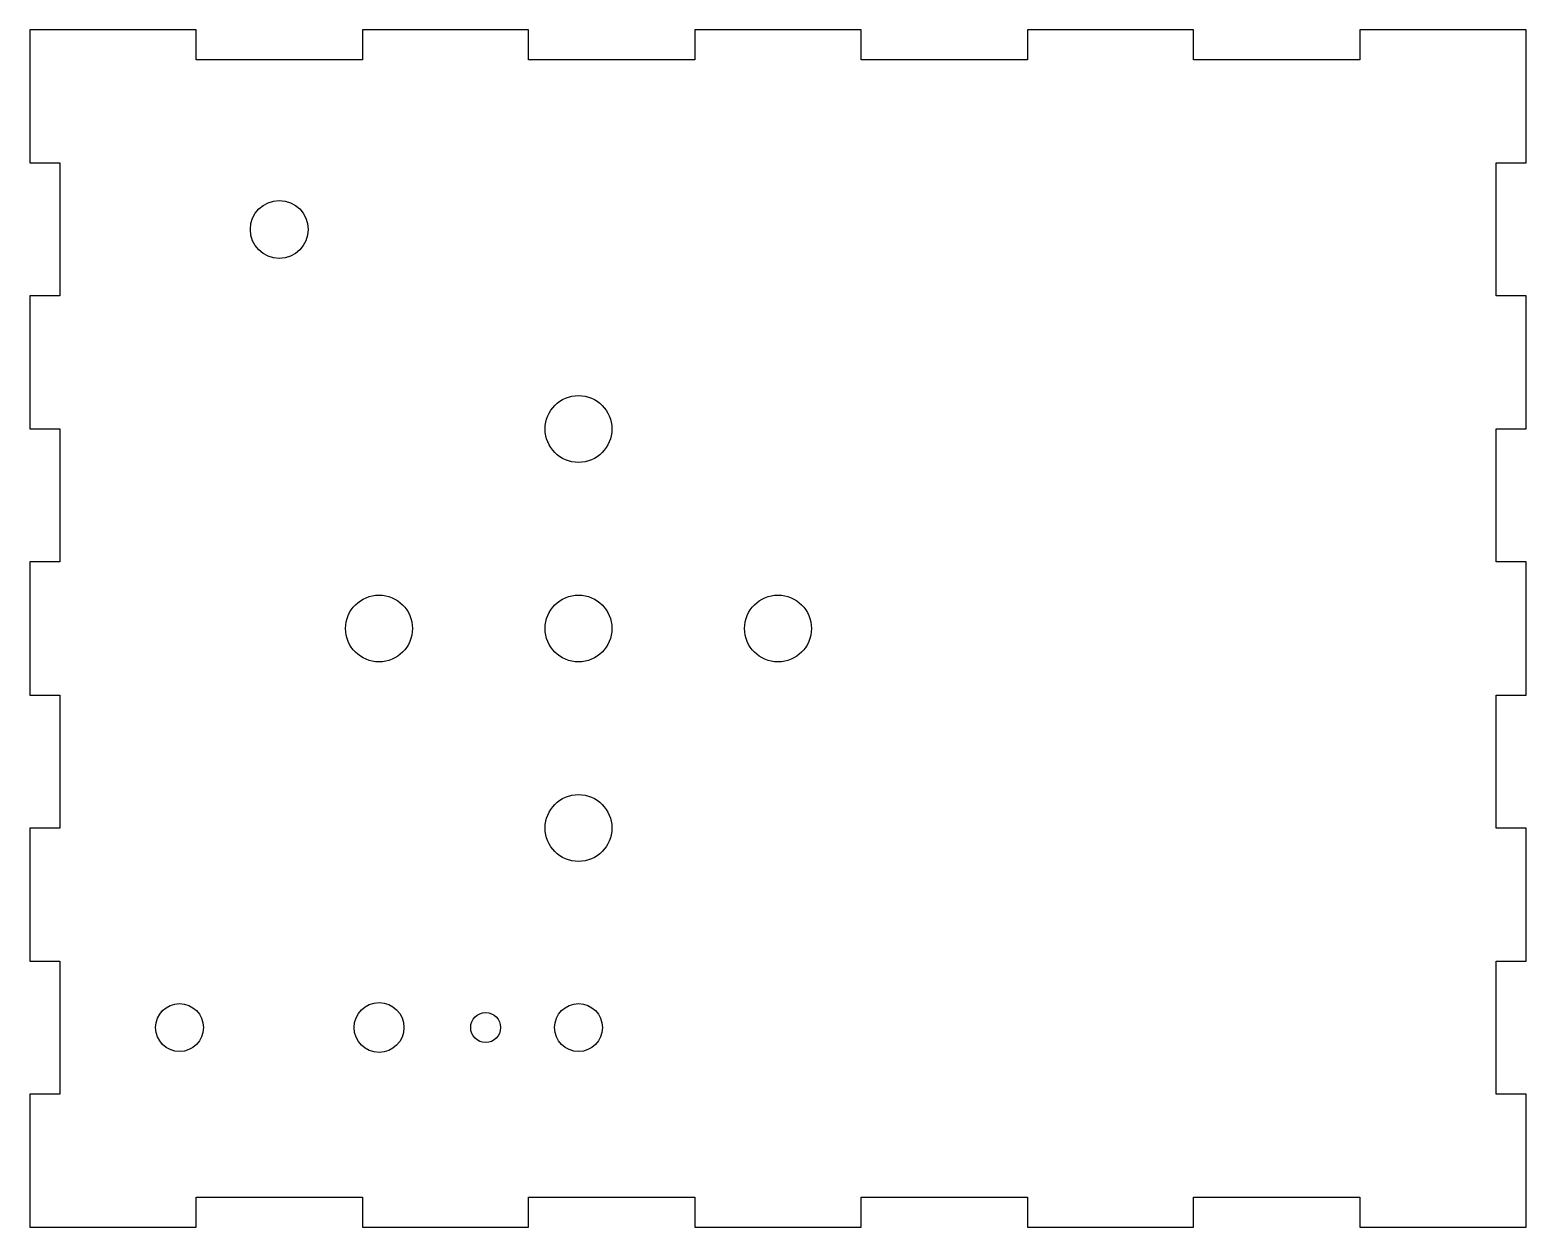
# Model space of a CAD drawing. Header units: millimetres. Extents: x -75 to 75, y -60 to 60.
import ezdxf

# ---------------------------------------------------------------- set-up
doc = ezdxf.new("R2010")
doc.units = ezdxf.units.MM
doc.layers.get('0').update_dxf_attribs({"linetype": 'CONTINUOUS'})

msp = doc.modelspace()

# ---------------------------------------------------------------- linework, layer by layer
msp.add_lwpolyline([(58.33, 60), (58.33, 57), (41.67, 57), (41.67, 60), (25, 60), (25, 57), (8.33, 57), (8.33, 60), (-8.33, 60), (-8.33, 57), (-25, 57), (-25, 60), (-41.67, 60), (-41.67, 57), (-58.33, 57), (-58.33, 60), (-75, 60), (-75, 46.67), (-72, 46.67), (-72, 33.33), (-75, 33.33), (-75, 20), (-72, 20), (-72, 6.67), (-75, 6.67), (-75, -6.67), (-72, -6.67), (-72, -20), (-75, -20), (-75, -33.33), (-72, -33.33), (-72, -46.67), (-75, -46.67), (-75, -60), (-58.33, -60), (-58.33, -57), (-41.67, -57), (-41.67, -60), (-25, -60), (-25, -57), (-8.33, -57), (-8.33, -60), (8.33, -60), (8.33, -57), (25, -57), (25, -60), (41.67, -60), (41.67, -57), (58.33, -57), (58.33, -60), (75, -60), (75, -46.67), (72, -46.67), (72, -33.33), (75, -33.33), (75, -20), (72, -20), (72, -6.67), (75, -6.67), (75, 6.67), (72, 6.67), (72, 20), (75, 20), (75, 33.33), (72, 33.33), (72, 46.67), (75, 46.67), (75, 60)], close=True)
for centre, radius in [((-50, 40), 2.9), ((-20, 20), 3.35), ((-40, 0), 3.35), ((-20, 0), 3.35), ((0, 0), 3.35), ((-20, -20), 3.35), ((-40, -40), 2.5), ((-60, -40), 2.4), ((-29.31, -40), 1.5), ((-20, -40), 2.4)]:
    msp.add_circle(centre, radius)

doc.saveas('drawing.dxf')
